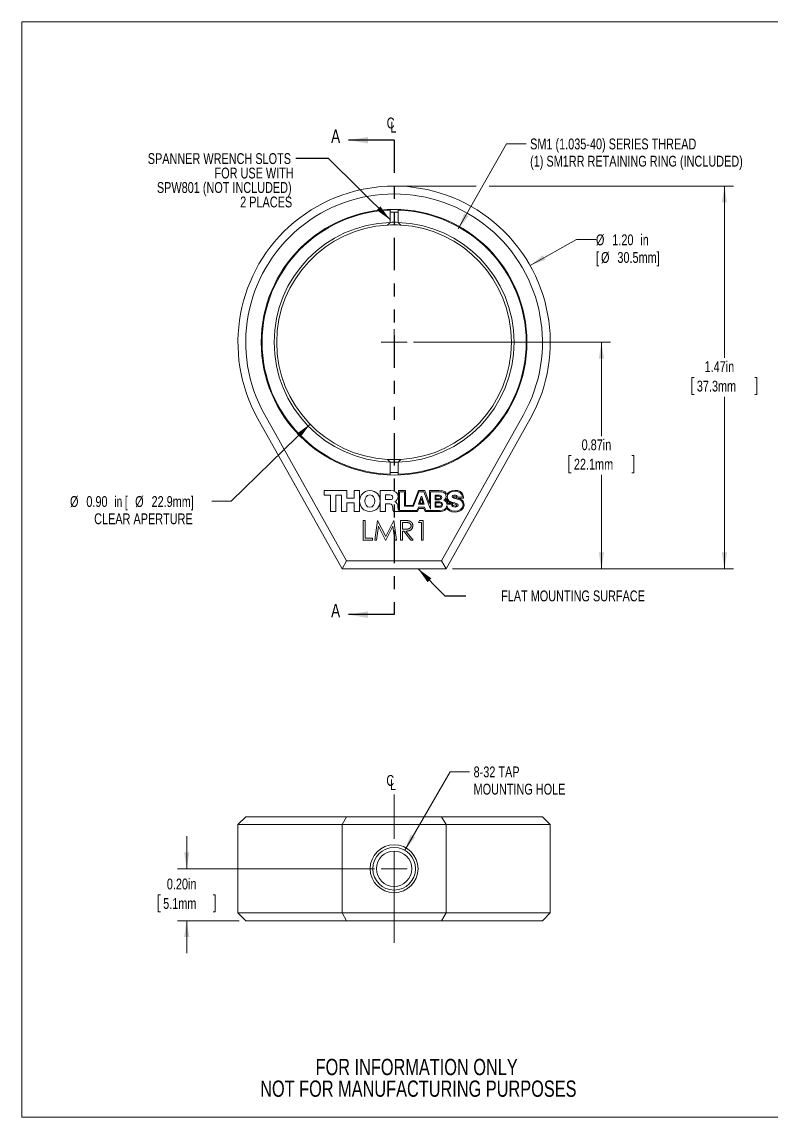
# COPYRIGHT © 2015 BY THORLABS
# Model space of a CAD drawing. Header units: inches. Extents: x 0.1 to 10.9, y 0 to 8.5.
# Drawn here: x 0.06 to 5.82, y 0.04 to 8.45 of the extents above; entities that cross this region are included whole.
import ezdxf

# ---------------------------------------------------------------- set-up
doc = ezdxf.new("R2010")
doc.units = ezdxf.units.IN
doc.header["$MEASUREMENT"] = 0
doc.linetypes.add('CENTERX2', pattern=[0.8, 0.5, -0.1, 0.1, -0.1])
doc.linetypes.add('PHANTOM', pattern=[0.5, 0.25, -0.05, 0.05, -0.05, 0.05, -0.05])
doc.styles.add('SLDTEXTSTYLE0', font='TXT', dxfattribs={"width": 0.75})
doc.styles.add('SLDTEXTSTYLE3', font='TXT', dxfattribs={"width": 0.6875})
doc.dimstyles.new('SLDDIMSTYLE0', dxfattribs={"dimtxt": 0.083333, "dimasz": 0.125, "dimexe": 0, "dimexo": 0.0625, "dimgap": 0.020833, "dimtad": 0, "dimtih": 1, "dimtoh": 1, "dimlfac": 0.5, "dimrnd": 1e-09, "dimzin": 12, "dimdsep": 46, "dimtxsty": 'SLDTEXTSTYLE0', "dimsah": 1, "dimcen": 0, "dimadec": 0, "dimazin": 3, "dimtfac": 1, "dimtofl": 0, "dimtmove": 0, "dimatfit": 3, "dimfxl": 1, "dimfrac": 2, "dimtolj": 1, "dimtzin": 12, "dimarcsym": 0})
doc.dimstyles.new('SLDDIMSTYLE1', dxfattribs={"dimtxt": 0.083333, "dimasz": 0.125, "dimexe": 0, "dimexo": 0.0625, "dimgap": 0.020833, "dimtad": 0, "dimtih": 1, "dimtoh": 1, "dimlfac": 0.5, "dimrnd": 1e-09, "dimzin": 4, "dimdsep": 46, "dimtxsty": 'SLDTEXTSTYLE0', "dimsah": 1, "dimcen": 0, "dimadec": 0, "dimazin": 1, "dimtfac": 1, "dimtofl": 0, "dimtmove": 0, "dimatfit": 3, "dimfxl": 1, "dimfrac": 2, "dimtolj": 1, "dimtzin": 12, "dimarcsym": 0})
doc.dimstyles.new('SLDDIMSTYLE2', dxfattribs={"dimtxt": 0.083333, "dimasz": 0.125, "dimexe": 0, "dimexo": 0.0625, "dimgap": 0.020833, "dimtad": 0, "dimtih": 1, "dimtoh": 1, "dimlfac": 0.5, "dimrnd": 1e-09, "dimzin": 0, "dimdsep": 46, "dimtxsty": 'SLDTEXTSTYLE0', "dimsah": 1, "dimcen": 0, "dimadec": 0, "dimazin": 0, "dimtfac": 1, "dimtofl": 0, "dimtmove": 0, "dimatfit": 3, "dimfxl": 1, "dimfrac": 2, "dimtolj": 1, "dimtzin": 12, "dimarcsym": 0})
doc.dimstyles.new('SLDDIMSTYLE3', dxfattribs={"dimtxt": 0.083333, "dimasz": 0.125, "dimexe": 0, "dimexo": 0.0625, "dimgap": 0.020833, "dimtad": 0, "dimtih": 1, "dimtoh": 1, "dimlfac": 0.5, "dimrnd": 1e-09, "dimzin": 12, "dimdsep": 46, "dimtxsty": 'SLDTEXTSTYLE0', "dimsah": 1, "dimcen": 0.09, "dimadec": 0, "dimazin": 3, "dimtfac": 1, "dimtofl": 0, "dimtmove": 0, "dimatfit": 3, "dimfxl": 1, "dimfrac": 2, "dimtolj": 1, "dimtzin": 12, "dimarcsym": 0})
doc.dimstyles.new('SLDDIMSTYLE4', dxfattribs={"dimtxt": 0.083333, "dimasz": 0.125, "dimexe": 0, "dimexo": 0.0625, "dimgap": 0.020833, "dimtad": 0, "dimtih": 1, "dimtoh": 1, "dimlfac": 0.5, "dimrnd": 1e-09, "dimdsep": 46, "dimtxsty": 'SLDTEXTSTYLE0', "dimsah": 1, "dimcen": 0.09, "dimadec": 0, "dimazin": 2, "dimtfac": 1, "dimtofl": 0, "dimtmove": 0, "dimatfit": 3, "dimfxl": 1, "dimfrac": 2, "dimtolj": 1, "dimtzin": 12, "dimarcsym": 0})
doc.dimstyles.new('SLDDIMSTYLE5', dxfattribs={"dimtxt": 0.18, "dimasz": 0.125, "dimexe": 0, "dimexo": 0.0625, "dimgap": 0, "dimtad": 0, "dimtih": 1, "dimtoh": 1, "dimdec": 0, "dimrnd": 1e-09, "dimzin": 0, "dimdsep": 46, "dimtxsty": 'Standard', "dimsah": 1, "dimcen": 0.09, "dimadec": 0, "dimazin": 0, "dimtfac": 0.125, "dimtdec": 0, "dimtofl": 0, "dimtmove": 0, "dimatfit": 3, "dimfxl": 1, "dimfrac": 2, "dimtolj": 1, "dimtzin": 0, "dimarcsym": 0})
doc.dimstyles.new('SLDDIMSTYLE8', dxfattribs={"dimtxt": 0.083333, "dimasz": 0.125, "dimexe": 0, "dimexo": 0.0625, "dimgap": 0.020833, "dimtad": 0, "dimtih": 1, "dimtoh": 1, "dimlfac": 0.5, "dimrnd": 1e-09, "dimzin": 0, "dimdsep": 46, "dimtxsty": 'SLDTEXTSTYLE0', "dimsah": 1, "dimcen": 0.09, "dimadec": 0, "dimazin": 0, "dimtfac": 1, "dimtmove": 0, "dimatfit": 0, "dimfxl": 1, "dimfrac": 2, "dimtolj": 1, "dimtzin": 12, "dimarcsym": 0})

# ---------------------------------------------------------------- blocks, each defined once
blk = doc.blocks.new('SW_NOTE_3')
at = {"color": 0, "linetype": 'Continuous', "lineweight": 0, "char_height": 0.125, "attachment_point": 2, "style": 'SLDTEXTSTYLE0'}
for s, insert in [('FOR INFORMATION ONLY', (0.9863, 0.1611)), ('NOT FOR MANUFACTURING PURPOSES', (0.9991, -0.0055))]:
    blk.add_mtext(s, dxfattribs=dict(at, insert=insert))
blk = doc.blocks.new('_D')
at = {"color": 8, "linetype": 'Continuous', "lineweight": 0}
for p, q in [((3.4161, 6.8596), (3.7867, 7.5133)), ((3.7867, 7.5133), (3.9367, 7.5133))]:
    blk.add_line(p, q, dxfattribs=at)
blk.add_solid([(3.4161, 6.8596), (3.4952, 6.9585), (3.4604, 6.9782)], dxfattribs=at)
at = {"color": 8, "linetype": 'Continuous', "lineweight": 0, "char_height": 0.083333, "attachment_point": 1, "style": 'SLDTEXTSTYLE0'}
for s, insert in [('SM1 (1.035-40) SERIES THREAD', (3.9679, 7.5545)), ('(1) SM1RR RETAINING RING (INCLUDED)', (3.9679, 7.4221))]:
    blk.add_mtext(s, dxfattribs=dict(at, insert=insert))
blk = doc.blocks.new('_D_1')
at = {"color": 8, "linetype": 'Continuous', "lineweight": 0}
for p, q in [((3.9676, 6.5789), (4.3238, 6.7799)), ((4.3238, 6.7799), (4.4738, 6.7799))]:
    blk.add_line(p, q, dxfattribs=at)
blk.add_solid([(3.9676, 6.5789), (4.0863, 6.6229), (4.0666, 6.6577)], dxfattribs=at)
at = {"color": 8, "linetype": 'Continuous', "lineweight": 0, "attachment_point": 1, "style": 'SLDTEXTSTYLE0'}
for s, insert, char_height in [('%%c', (4.4738, 6.8179), 0.08333), ('1.20', (4.5996, 6.8179), 0.08333), ('in', (4.815, 6.8179), 0.08333), ('[', (4.4738, 6.6822), 0.0833), ('%%c', (4.5129, 6.6822), 0.08333), ('30.5mm]', (4.6386, 6.6822), 0.08333)]:
    blk.add_mtext(s, dxfattribs=dict(at, insert=insert, char_height=char_height))
blk = doc.blocks.new('_D_2')
at = {"color": 8, "linetype": 'Continuous', "lineweight": 0}
for p, q in [((2.2768, 5.3593), (1.6713, 4.769)), ((1.6713, 4.769), (1.5213, 4.769))]:
    blk.add_line(p, q, dxfattribs=at)
blk.add_solid([(2.2768, 5.3593), (2.1733, 5.2863), (2.2012, 5.2577)], dxfattribs=at)
at = {"color": 8, "linetype": 'Continuous', "lineweight": 0, "attachment_point": 1}
for s, insert, char_height, style in [('%%c', (0.4318, 4.8069), 0.08333, 'SLDTEXTSTYLE0'), ('0.90', (0.5576, 4.8069), 0.08333, 'SLDTEXTSTYLE0'), ('in [', (0.773, 4.8069), 0.08333, 'SLDTEXTSTYLE3'), ('%%c', (0.9327, 4.8069), 0.08333, 'SLDTEXTSTYLE0'), ('22.9mm]', (1.0585, 4.8069), 0.08333, 'SLDTEXTSTYLE0'), ('CLEAR APERTURE', (0.6176, 4.6745), 0.083333, 'SLDTEXTSTYLE0')]:
    blk.add_mtext(s, dxfattribs=dict(at, insert=insert, char_height=char_height, style=style))
blk = doc.blocks.new('_D_3')
at = {"color": 8, "linetype": 'Continuous', "lineweight": 0}
for p, q in [((2.9726, 7.189), (3.5528, 7.189)), ((3.6528, 7.189), (5.5312, 7.189)), ((5.4612, 7.189), (5.4612, 5.8683)), ((5.2282, 5.719), (5.2113, 5.719)), ((5.2113, 5.719), (5.2113, 5.5866)), ((5.6942, 5.719), (5.7111, 5.719)), ((5.7111, 5.719), (5.7111, 5.5866)), ((5.2113, 5.5866), (5.2282, 5.5866)), ((5.4612, 4.249), (5.4612, 5.5697)), ((5.7111, 5.5866), (5.6942, 5.5866)), ((3.3726, 4.249), (5.5312, 4.249))]:
    blk.add_line(p, q, dxfattribs=at)
for points in [[(5.4612, 7.189), (5.4412, 7.064), (5.4812, 7.064)], [(5.4612, 4.249), (5.4812, 4.374), (5.4412, 4.374)]]:
    blk.add_solid(points, dxfattribs=at)
at = {"color": 8, "linetype": 'Continuous', "lineweight": 0, "char_height": 0.08333, "attachment_point": 1, "style": 'SLDTEXTSTYLE0'}
for s, insert in [('1.47in', (5.3085, 5.8433)), ('37.3mm', (5.2493, 5.694))]:
    blk.add_mtext(s, dxfattribs=dict(at, insert=insert))
blk = doc.blocks.new('_D_4')
at = {"color": 8, "linetype": 'Continuous', "lineweight": 0}
for p, q in [((3.0726, 5.989), (4.5863, 5.989)), ((4.5163, 5.989), (4.5163, 5.2683)), ((4.2833, 5.119), (4.2664, 5.119)), ((4.2664, 5.119), (4.2664, 4.9866)), ((4.7493, 5.119), (4.7662, 5.119)), ((4.7662, 5.119), (4.7662, 4.9866)), ((4.2664, 4.9866), (4.2833, 4.9866)), ((4.5163, 4.249), (4.5163, 4.9697)), ((4.7662, 4.9866), (4.7493, 4.9866)), ((3.3726, 4.249), (4.5863, 4.249))]:
    blk.add_line(p, q, dxfattribs=at)
for points in [[(4.5163, 5.989), (4.4963, 5.864), (4.5363, 5.864)], [(4.5163, 4.249), (4.5363, 4.374), (4.4963, 4.374)]]:
    blk.add_solid(points, dxfattribs=at)
at = {"color": 8, "linetype": 'Continuous', "lineweight": 0, "char_height": 0.08333, "attachment_point": 1, "style": 'SLDTEXTSTYLE0'}
for s, insert in [('0.87in', (4.3636, 5.2433)), ('22.1mm', (4.3044, 5.094))]:
    blk.add_mtext(s, dxfattribs=dict(at, insert=insert))
blk = doc.blocks.new('SW_NOTE_4')
at = {"color": 0, "linetype": 'Continuous', "lineweight": 0, "attachment_point": 3, "style": 'SLDTEXTSTYLE0'}
for s, insert, char_height in [('SPANNER WRENCH SLOTS', (-0.0375, 0.0408), 0.083333), ('FOR USE WITH', (-0.0166, -0.0703), 0.083333), ('SPW801 (NOT INCLUDED)', (-0.0324, -0.1814), 0.083333), ('2 PLACES', (-0.0284, -0.2925), 0.08333)]:
    blk.add_mtext(s, dxfattribs=dict(at, insert=insert, char_height=char_height))
blk = doc.blocks.new('SW_SYMBOL_MOD_CL')
at = {"color": 0, "linetype": 'Continuous', "lineweight": 0, "char_height": 30.8, "attachment_point": 5, "style": 'SLDTEXTSTYLE0'}
for s, insert in [('C', (15.7, 23.6)), ('L', (23.6, 11.8))]:
    blk.add_mtext(s, dxfattribs=dict(at, insert=insert))
blk = doc.blocks.new('SW_CENTERMARKSYMBOL_0')
at = {"color": 0, "linetype": 'Continuous', "lineweight": 0}
for q in [(0, 0.1), (-0.1, 0), (0, -0.1), (0.1, 0)]:
    blk.add_line((0, 0), q, dxfattribs=at)
blk = doc.blocks.new('_D_8')
at = {"color": 8, "linetype": 'Continuous', "lineweight": 0}
for p, q in [((3.0046, 2.086), (3.3524, 2.6884)), ((3.3524, 2.6884), (3.5024, 2.6884))]:
    blk.add_line(p, q, dxfattribs=at)
blk.add_solid([(3.0046, 2.086), (3.0844, 2.1842), (3.0498, 2.2042)], dxfattribs=at)
at = {"color": 8, "linetype": 'Continuous', "lineweight": 0, "attachment_point": 1, "style": 'SLDTEXTSTYLE0'}
for s, insert, char_height in [('8-32 TAP', (3.5336, 2.7295), 0.08333), ('MOUNTING HOLE', (3.5336, 2.5971), 0.083333)]:
    blk.add_mtext(s, dxfattribs=dict(at, insert=insert, char_height=char_height))
blk = doc.blocks.new('_D_9')
at = {"color": 8, "linetype": 'Continuous', "lineweight": 0}
for p, q in [((1.3289, 1.9439), (1.3289, 2.1939)), ((2.7726, 1.9439), (1.2589, 1.9439)), ((1.1267, 1.7439), (1.1098, 1.7439)), ((1.1098, 1.7439), (1.1098, 1.6115)), ((1.5311, 1.7439), (1.548, 1.7439)), ((1.548, 1.7439), (1.548, 1.6115)), ((1.1098, 1.6115), (1.1267, 1.6115)), ((1.548, 1.6115), (1.5311, 1.6115)), ((1.7326, 1.5439), (1.2589, 1.5439)), ((1.3289, 1.5439), (1.3289, 1.2939))]:
    blk.add_line(p, q, dxfattribs=at)
for points in [[(1.3289, 1.9439), (1.3489, 2.0689), (1.3089, 2.0689)], [(1.3289, 1.5439), (1.3089, 1.4189), (1.3489, 1.4189)]]:
    blk.add_solid(points, dxfattribs=at)
at = {"color": 8, "linetype": 'Continuous', "lineweight": 0, "char_height": 0.08333, "attachment_point": 1, "style": 'SLDTEXTSTYLE0'}
for s, insert in [('0.20in', (1.1762, 1.8682)), ('5.1mm', (1.1478, 1.7189))]:
    blk.add_mtext(s, dxfattribs=dict(at, insert=insert))
blk = doc.blocks.new('SW_CENTERMARKSYMBOL_1')
at = {"color": 0, "linetype": 'Continuous', "lineweight": 0}
for q in [(0, 0.1), (-0.1, 0), (0, -0.1), (0.1, 0)]:
    blk.add_line((0, 0), q, dxfattribs=at)

msp = doc.modelspace()

# ---------------------------------------------------------------- linework, layer by layer
at = {"color": 7, "linetype": 'Continuous', "lineweight": 0}
for p, q in [((0.0622, 8.4506), (10.9445, 8.4506)), ((0.0622, 8.4506), (0.0622, 0.0356)), ((2.8913, 7.0064), (2.8913, 7.0035)), ((2.8913, 6.9104), (2.8913, 7.0035)), ((2.9538, 7.0035), (2.9538, 7.0064)), ((2.9538, 7.0035), (2.9538, 6.9104)), ((2.8913, 6.9104), (2.8711, 6.8895)), ((2.8913, 6.9104), (2.8913, 6.9104)), ((2.974, 6.8895), (2.9538, 6.9104)), ((2.9538, 6.9104), (2.9538, 6.9104)), ((2.5226, 4.249), (1.8759, 5.402)), ((1.9283, 5.4313), (2.5577, 4.309)), ((3.2874, 4.309), (3.9169, 5.4313)), ((3.9692, 5.402), (3.3226, 4.249)), ((2.8913, 5.0675), (2.8711, 5.0884)), ((2.8913, 5.0675), (2.8913, 5.0675)), ((2.8913, 5.0675), (2.8913, 4.9745)), ((2.974, 5.0884), (2.9538, 5.0675)), ((2.9538, 5.0675), (2.9538, 5.0675)), ((2.9538, 5.0675), (2.9538, 4.9745)), ((2.8913, 4.9745), (2.8913, 4.9716)), ((2.9538, 4.9716), (2.9538, 4.9745)), ((2.3852, 4.849), (2.5602, 4.849)), ((2.3852, 4.8131), (2.3852, 4.849)), ((2.4331, 4.8131), (2.3852, 4.8131)), ((2.4331, 4.689), (2.4331, 4.8131)), ((2.4749, 4.8131), (2.4749, 4.689)), ((2.5184, 4.8131), (2.4749, 4.8131)), ((2.5184, 4.689), (2.5184, 4.8131)), ((2.5602, 4.849), (2.5602, 4.7907)), ((2.6153, 4.7907), (2.6153, 4.849)), ((2.6153, 4.849), (2.6572, 4.849)), ((2.6572, 4.849), (2.6572, 4.689)), ((2.8155, 4.849), (2.8974, 4.849)), ((2.8155, 4.689), (2.8155, 4.849)), ((2.8907, 4.8158), (2.8574, 4.8158)), ((2.8574, 4.8158), (2.8574, 4.7797)), ((2.9561, 4.849), (2.956, 4.6965)), ((3.0105, 4.849), (2.9561, 4.849)), ((2.9645, 4.6967), (2.9645, 4.8411)), ((2.9645, 4.8411), (3.0022, 4.8411)), ((3.0022, 4.8411), (3.0022, 4.7293)), ((3.0105, 4.735), (3.0105, 4.849)), ((3.109, 4.849), (3.066, 4.735)), ((3.0715, 4.7293), (3.1136, 4.8411)), ((3.1584, 4.849), (3.109, 4.849)), ((3.13, 4.803), (3.1112, 4.7452)), ((3.1136, 4.8411), (3.1518, 4.8411)), ((3.13, 4.803), (3.1359, 4.803)), ((3.1359, 4.803), (3.1542, 4.7452)), ((3.1518, 4.8411), (3.2028, 4.7064)), ((3.1953, 4.7493), (3.1584, 4.849)), ((3.266, 4.849), (3.1953, 4.849)), ((3.1953, 4.849), (3.1953, 4.7493)), ((3.2028, 4.7064), (3.2028, 4.8411)), ((3.2028, 4.8411), (3.2705, 4.8411)), ((3.2372, 4.8138), (3.2707, 4.8138)), ((3.2372, 4.7788), (3.2372, 4.8138)), ((3.2445, 4.8061), (3.2445, 4.786)), ((3.2679, 4.8061), (3.2445, 4.8061)), ((3.4478, 4.7977), (3.4102, 4.7977)), ((2.5602, 4.7907), (2.6153, 4.7907)), ((2.5602, 4.7549), (2.5602, 4.689)), ((2.6153, 4.7549), (2.5602, 4.7549)), ((2.6153, 4.689), (2.6153, 4.7549)), ((2.8574, 4.7797), (2.8925, 4.7797)), ((2.8574, 4.7472), (2.8574, 4.689)), ((2.8891, 4.7472), (2.8574, 4.7472)), ((2.9285, 4.7638), (2.9285, 4.7634)), ((3.0022, 4.7293), (3.0715, 4.7293)), ((3.066, 4.735), (3.0105, 4.735)), ((3.1091, 4.721), (3.0982, 4.6967)), ((3.1037, 4.689), (3.1132, 4.7126)), ((3.1558, 4.721), (3.1091, 4.721)), ((3.1542, 4.7452), (3.1112, 4.7452)), ((3.1132, 4.7126), (3.152, 4.7126)), ((3.1326, 4.7878), (3.1213, 4.7529)), ((3.1213, 4.7529), (3.1435, 4.7529)), ((3.1435, 4.7529), (3.1326, 4.7878)), ((3.152, 4.7126), (3.1611, 4.689)), ((3.1666, 4.6965), (3.1558, 4.721)), ((3.2707, 4.7788), (3.2372, 4.7788)), ((3.2372, 4.7621), (3.2744, 4.7621)), ((3.2372, 4.7621), (3.2372, 4.7218)), ((3.2744, 4.7218), (3.2372, 4.7218)), ((3.2443, 4.7546), (3.2443, 4.7287)), ((3.2723, 4.7546), (3.2443, 4.7546)), ((3.2443, 4.7287), (3.2723, 4.7287)), ((3.2445, 4.786), (3.2679, 4.786)), ((3.3284, 4.7455), (3.3644, 4.7455)), ((3.3697, 4.7522), (3.3333, 4.7522)), ((3.4118, 4.7898), (3.4559, 4.7899)), ((2.4749, 4.689), (2.4331, 4.689)), ((2.5602, 4.689), (2.5184, 4.689)), ((2.6572, 4.689), (2.6153, 4.689)), ((2.8574, 4.689), (2.8155, 4.689)), ((3.1037, 4.689), (2.9172, 4.689)), ((3.0982, 4.6967), (2.9645, 4.6967)), ((3.1611, 4.689), (3.2806, 4.689)), ((3.2723, 4.6965), (3.1666, 4.6965)), ((2.6859, 4.619), (2.6993, 4.619)), ((2.6859, 4.469), (2.6859, 4.619)), ((2.6993, 4.619), (2.6993, 4.4844)), ((2.7743, 4.469), (2.7941, 4.619)), ((2.8022, 4.5772), (2.7879, 4.469)), ((2.7941, 4.619), (2.7961, 4.619)), ((2.7961, 4.619), (2.858, 4.4959)), ((2.8566, 4.469), (2.8022, 4.5772)), ((2.858, 4.4959), (2.9198, 4.619)), ((2.9138, 4.5769), (2.8596, 4.469)), ((2.9281, 4.469), (2.9138, 4.5769)), ((2.9198, 4.619), (2.9217, 4.619)), ((2.9217, 4.619), (2.9416, 4.469)), ((2.9724, 4.619), (3.0024, 4.619)), ((2.9724, 4.469), (2.9724, 4.619)), ((2.9859, 4.6036), (2.9859, 4.5536)), ((3.014, 4.6036), (2.9859, 4.6036)), ((2.9859, 4.5536), (3.0133, 4.5534)), ((3.109, 4.6036), (3.1178, 4.619)), ((3.132, 4.6036), (3.109, 4.6036)), ((3.1178, 4.619), (3.1455, 4.619)), ((3.132, 4.469), (3.132, 4.6036)), ((3.1455, 4.619), (3.1455, 4.469)), ((2.757, 4.469), (2.6859, 4.469)), ((2.6993, 4.4844), (2.757, 4.4844)), ((2.757, 4.4844), (2.757, 4.469)), ((2.7879, 4.469), (2.7743, 4.469)), ((2.8596, 4.469), (2.8566, 4.469)), ((2.9416, 4.469), (2.9281, 4.469)), ((2.9859, 4.469), (2.9724, 4.469)), ((2.9859, 4.5382), (2.9859, 4.469)), ((2.9968, 4.5382), (2.9859, 4.5382)), ((3.0519, 4.469), (2.9968, 4.5382)), ((3.0135, 4.5382), (3.0686, 4.469)), ((3.0686, 4.469), (3.0519, 4.469)), ((3.1455, 4.469), (3.132, 4.469)), ((2.5577, 4.309), (2.5226, 4.249)), ((2.5577, 4.309), (3.2874, 4.309)), ((3.3226, 4.249), (3.2874, 4.309)), ((3.3226, 4.249), (2.5226, 4.249)), ((1.7826, 2.3439), (1.7226, 2.2839)), ((1.7226, 2.2839), (1.7226, 1.6039)), ((1.8759, 2.2839), (1.7226, 2.2839)), ((1.7826, 2.3439), (1.9283, 2.3439)), ((2.5226, 2.2839), (1.8759, 2.2839)), ((1.9283, 2.3439), (2.5577, 2.3439)), ((2.5577, 2.3439), (2.5226, 2.2839)), ((3.3226, 2.2839), (2.5226, 2.2839)), ((2.5226, 1.6039), (2.5226, 2.2839)), ((2.5577, 2.3439), (3.2874, 2.3439)), ((3.3226, 2.2839), (3.2874, 2.3439)), ((3.2874, 2.3439), (3.9169, 2.3439)), ((3.3226, 1.6039), (3.3226, 2.2839)), ((3.9692, 2.2839), (3.3226, 2.2839)), ((3.4054, 2.3439), (3.4054, 2.3439)), ((3.9169, 2.3439), (4.0626, 2.3439)), ((4.1226, 2.2839), (3.9692, 2.2839)), ((4.1226, 2.2839), (4.0626, 2.3439)), ((4.1226, 1.6039), (4.1226, 2.2839)), ((1.7226, 1.6039), (1.7826, 1.5439)), ((1.7226, 1.6039), (1.8759, 1.6039)), ((1.8759, 1.6039), (2.5226, 1.6039)), ((2.5226, 1.6039), (2.5577, 1.5439)), ((2.5226, 1.6039), (3.3226, 1.6039)), ((3.2874, 1.5439), (3.3226, 1.6039)), ((3.3226, 1.6039), (3.9692, 1.6039)), ((3.9692, 1.6039), (4.1226, 1.6039)), ((4.0626, 1.5439), (4.1226, 1.6039)), ((1.9283, 1.5439), (1.7826, 1.5439)), ((2.5577, 1.5439), (1.9283, 1.5439)), ((3.2874, 1.5439), (2.5577, 1.5439)), ((3.9169, 1.5439), (3.2874, 1.5439)), ((4.0626, 1.5439), (3.9169, 1.5439)), ((10.9445, 0.0356), (0.0622, 0.0356))]:
    msp.add_line(p, q, dxfattribs=at)
at = {"color": 7, "linetype": 'Continuous', "lineweight": 30}
for p, q in [((2.9226, 7.5418), (2.5726, 7.5418)), ((2.9226, 3.8962), (2.5726, 3.8962))]:
    msp.add_line(p, q, dxfattribs=at)
at = {"color": 7, "linetype": 'PHANTOM', "lineweight": 30}
msp.add_line((2.9226, 7.5418), (2.9226, 3.8962), dxfattribs=at)
at = {"color": 7, "linetype": 'CENTERX2', "lineweight": 0}
msp.add_line((2.9226, 1.3739), (2.9226, 2.5139), dxfattribs=at)
at = {"color": 7, "linetype": 'Continuous', "lineweight": 0}
for centre, radius in [((2.9226, 5.989), 1.0208), ((2.9226, 1.9439), 0.184), ((2.9226, 1.9439), 0.164), ((2.9226, 1.9439), 0.136)]:
    msp.add_circle(centre, radius, dxfattribs=at)
for radius, start, end in [(1.2, 330.71531, 209.28469), (1.14, 330.71531, 209.28469), (1.015, 91.76431, 268.23569), (1.0008, 88.21065, 91.78935), (1.015, 271.76431, 88.23569), (0.922, 91.94234, 268.05766), (0.922, 88.05766, 91.94234), (0.922, 271.94234, 88.05766), (0.902, 93.27087, 266.72913), (0.902, 86.72913, 93.27087), (0.902, 273.27087, 86.72913), (0.902, 266.72913, 273.27087), (0.922, 268.05766, 271.94234), (1.0008, 268.21065, 271.78935)]:
    msp.add_arc((2.9226, 5.989), radius, start, end, dxfattribs=at)
for points in [[(2.6574, 4.7691), (2.6586, 4.8137), (2.6869, 4.8489), (2.7361, 4.849)], [(2.7361, 4.8166), (2.7091, 4.8166), (2.6988, 4.7929), (2.6988, 4.7691)], [(2.7361, 4.849), (2.7856, 4.8491), (2.814, 4.8138), (2.8154, 4.7689)], [(2.7735, 4.7691), (2.7735, 4.7929), (2.7631, 4.8166), (2.7361, 4.8166)], [(2.9118, 4.7985), (2.9118, 4.8104), (2.9024, 4.8158), (2.8907, 4.8158)], [(2.8925, 4.7797), (2.9051, 4.7797), (2.9118, 4.7864), (2.9118, 4.7985)], [(2.8974, 4.849), (2.9258, 4.849), (2.9537, 4.8362), (2.9537, 4.8039)], [(2.9537, 4.8039), (2.9537, 4.7867), (2.9453, 4.7703), (2.9285, 4.7638)], [(3.3281, 4.8201), (3.3214, 4.8329), (3.3174, 4.849), (3.266, 4.849)], [(3.2802, 4.796), (3.2802, 4.8036), (3.2742, 4.8061), (3.2679, 4.8061)], [(3.2705, 4.8411), (3.2954, 4.8415), (3.3227, 4.835), (3.3227, 4.8049)], [(3.2707, 4.8138), (3.2798, 4.8138), (3.2884, 4.8095), (3.2884, 4.7962)], [(3.3227, 4.8049), (3.3227, 4.792), (3.315, 4.7816), (3.3037, 4.7759)], [(3.3893, 4.8505), (3.3532, 4.8505), (3.3353, 4.8329), (3.3281, 4.8201)], [(3.331, 4.8003), (3.331, 4.8318), (3.3628, 4.8441), (3.3899, 4.8441)], [(3.3733, 4.7588), (3.3527, 4.7646), (3.331, 4.7739), (3.331, 4.8003)], [(3.3869, 4.815), (3.3788, 4.815), (3.3687, 4.8122), (3.3687, 4.8027)], [(3.3687, 4.8027), (3.3687, 4.7916), (3.3895, 4.7896), (3.4106, 4.7838)], [(3.3768, 4.8024), (3.3768, 4.8043), (3.3855, 4.8056), (3.3897, 4.8055)], [(3.4023, 4.7922), (3.3822, 4.7973), (3.3768, 4.7981), (3.3768, 4.8024)], [(3.4102, 4.7977), (3.4108, 4.8108), (3.3984, 4.815), (3.3869, 4.815)], [(3.4559, 4.7899), (3.4559, 4.8132), (3.4513, 4.8505), (3.3893, 4.8505)], [(3.3897, 4.8055), (3.3984, 4.8052), (3.4011, 4.8034), (3.4019, 4.7982)], [(3.3899, 4.8441), (3.4187, 4.8441), (3.4476, 4.8302), (3.4478, 4.7977)], [(3.4019, 4.7982), (3.4022, 4.7962), (3.4023, 4.7949), (3.4023, 4.7922)], [(2.7364, 4.689), (2.687, 4.6891), (2.6587, 4.7243), (2.6574, 4.7691)], [(2.6988, 4.7691), (2.6988, 4.7454), (2.7091, 4.7216), (2.7361, 4.7216)], [(2.7361, 4.7216), (2.7631, 4.7216), (2.7735, 4.7454), (2.7735, 4.7691)], [(2.8154, 4.7689), (2.814, 4.7242), (2.7857, 4.6891), (2.7364, 4.689)], [(2.9125, 4.7145), (2.9114, 4.7307), (2.9087, 4.7472), (2.8891, 4.7472)], [(2.9172, 4.689), (2.9136, 4.6944), (2.9129, 4.71), (2.9125, 4.7145)], [(2.9285, 4.7634), (2.9456, 4.7593), (2.9505, 4.7403), (2.9519, 4.7251)], [(2.9519, 4.7251), (2.9523, 4.7201), (2.9532, 4.7058), (2.956, 4.6965)], [(3.2679, 4.786), (3.2731, 4.786), (3.2802, 4.7885), (3.2802, 4.796)], [(3.2884, 4.7962), (3.2884, 4.7832), (3.2781, 4.7788), (3.2707, 4.7788)], [(3.287, 4.7416), (3.287, 4.7514), (3.2798, 4.7546), (3.2723, 4.7546)], [(3.2723, 4.7287), (3.2785, 4.7287), (3.287, 4.7319), (3.287, 4.7416)], [(3.328, 4.7336), (3.3241, 4.7061), (3.3006, 4.6965), (3.2723, 4.6965)], [(3.2744, 4.7621), (3.2845, 4.7621), (3.294, 4.7571), (3.294, 4.7418)], [(3.294, 4.7418), (3.294, 4.7268), (3.2827, 4.7218), (3.2744, 4.7218)], [(3.2806, 4.689), (3.3019, 4.6894), (3.3218, 4.6994), (3.3278, 4.7143)], [(3.3037, 4.7759), (3.3179, 4.7718), (3.3271, 4.7601), (3.3284, 4.7455)], [(3.3179, 4.7765), (3.3209, 4.78), (3.3253, 4.7835), (3.3268, 4.7895)], [(3.3333, 4.7522), (3.3333, 4.7631), (3.3239, 4.7725), (3.3179, 4.7765)], [(3.3268, 4.7895), (3.3268, 4.7725), (3.3428, 4.7596), (3.3627, 4.7541)], [(3.3278, 4.7143), (3.3336, 4.6994), (3.3536, 4.6845), (3.3924, 4.6845)], [(3.3895, 4.6922), (3.3601, 4.6922), (3.3338, 4.7054), (3.328, 4.7336)], [(3.3627, 4.7541), (3.365, 4.7535), (3.3674, 4.7528), (3.3697, 4.7522)], [(3.3644, 4.7455), (3.3652, 4.7285), (3.3757, 4.7231), (3.3917, 4.7231)], [(3.385, 4.7316), (3.3709, 4.7354), (3.3707, 4.7432), (3.3707, 4.7519)], [(3.3707, 4.7519), (3.3884, 4.7468), (3.4063, 4.7407), (3.4054, 4.737)], [(3.4148, 4.7378), (3.4148, 4.7505), (3.3942, 4.7529), (3.3733, 4.7588)], [(3.4054, 4.737), (3.4036, 4.7299), (3.3984, 4.7279), (3.385, 4.7316)], [(3.4525, 4.7422), (3.4525, 4.7057), (3.4213, 4.6922), (3.3895, 4.6922)], [(3.3917, 4.7231), (3.4031, 4.7231), (3.4148, 4.7271), (3.4148, 4.7378)], [(3.3924, 4.6845), (3.4312, 4.6845), (3.46, 4.7081), (3.46, 4.7391)], [(3.4106, 4.7838), (3.4314, 4.7779), (3.4525, 4.7682), (3.4525, 4.7422)], [(3.4129, 4.7895), (3.4125, 4.7896), (3.4122, 4.7897), (3.4118, 4.7898)], [(3.46, 4.7391), (3.46, 4.7707), (3.4418, 4.7819), (3.4129, 4.7895)]]:
    msp.add_open_spline(points, degree=3, dxfattribs=at)
for points, knots in [([(3.0024, 4.619), (3.0044, 4.619), (3.0083, 4.619), (3.0138, 4.6189), (3.0188, 4.6187), (3.0233, 4.6185), (3.0273, 4.6182), (3.0308, 4.6179), (3.0338, 4.6175), (3.0356, 4.6171), (3.0364, 4.6169)], [0, 0, 0, 0, 0.1762578, 0.3384344, 0.4848221, 0.6171576, 0.7346984, 0.8373852, 0.9263724, 1, 1, 1, 1]), ([(3.0133, 4.5534), (3.0146, 4.5534), (3.0171, 4.5534), (3.0207, 4.5536), (3.0241, 4.5537), (3.0271, 4.554), (3.03, 4.5544), (3.0325, 4.5549), (3.0348, 4.5555), (3.0375, 4.5563), (3.0406, 4.5577), (3.0438, 4.5597), (3.0466, 4.5622), (3.049, 4.5651), (3.0509, 4.5682), (3.0522, 4.5716), (3.053, 4.5752), (3.0531, 4.5777), (3.0532, 4.5789)], [0, 0, 0, 0, 0.071668, 0.138913, 0.201185, 0.259124, 0.312255, 0.360682, 0.405086, 0.445102, 0.518778, 0.589462, 0.658462, 0.727283, 0.796322, 0.863175, 0.930949, 1, 1, 1, 1]), ([(3.0666, 4.5789), (3.0666, 4.5769), (3.0665, 4.573), (3.0653, 4.5673), (3.0634, 4.562), (3.0609, 4.5571), (3.0576, 4.5527), (3.0536, 4.5488), (3.049, 4.5456), (3.0447, 4.5434), (3.0409, 4.5419), (3.0377, 4.5409), (3.0343, 4.5401), (3.0307, 4.5394), (3.0267, 4.5389), (3.0225, 4.5385), (3.0181, 4.5383), (3.015, 4.5382), (3.0135, 4.5382)], [0, 0, 0, 0, 0.07878, 0.153721, 0.226714, 0.299191, 0.37119, 0.443006, 0.516689, 0.593217, 0.633873, 0.676989, 0.7229, 0.771959, 0.824211, 0.879379, 0.937948, 1, 1, 1, 1]), ([(3.0532, 4.5789), (3.0531, 4.5801), (3.053, 4.5825), (3.0522, 4.586), (3.0508, 4.5893), (3.0489, 4.5924), (3.0466, 4.5952), (3.0439, 4.5976), (3.0408, 4.5996), (3.038, 4.6008), (3.0354, 4.6016), (3.0332, 4.6022), (3.0307, 4.6026), (3.028, 4.603), (3.0249, 4.6033), (3.0215, 4.6035), (3.0179, 4.6036), (3.0153, 4.6036), (3.014, 4.6036)], [0, 0, 0, 0, 0.068814, 0.136365, 0.204019, 0.273064, 0.342913, 0.410965, 0.479169, 0.549308, 0.587652, 0.630647, 0.678879, 0.731934, 0.791111, 0.855283, 0.925086, 1, 1, 1, 1]), ([(3.0364, 4.6169), (3.0375, 4.6167), (3.0397, 4.6161), (3.0428, 4.615), (3.0458, 4.6137), (3.0486, 4.6121), (3.0513, 4.6104), (3.0538, 4.6084), (3.0561, 4.6062), (3.0583, 4.6037), (3.0603, 4.6012), (3.062, 4.5984), (3.0634, 4.5955), (3.0646, 4.5924), (3.0655, 4.5893), (3.0662, 4.5859), (3.0666, 4.5824), (3.0666, 4.5801), (3.0666, 4.5789)], [0, 0, 0, 0, 0.064217, 0.127064, 0.188745, 0.249132, 0.309453, 0.369827, 0.43065, 0.492352, 0.554072, 0.61569, 0.676798, 0.738439, 0.801317, 0.865185, 0.931641, 1, 1, 1, 1])]:
    msp.add_open_spline(points, degree=3, knots=knots, dxfattribs=at)
at = {"color": 7, "linetype": 'Continuous', "lineweight": 30}
for points in [[(2.5726, 7.5418), (2.7226, 7.5168), (2.7226, 7.5668)], [(2.5726, 3.8962), (2.7226, 3.8712), (2.7226, 3.9212)]]:
    msp.add_solid(points, dxfattribs=at)

# ---------------------------------------------------------------- block references
at = {"color": 7, "linetype": 'Continuous', "lineweight": 0, "xscale": 0.0027037109, "yscale": 0.0027037109, "zscale": 0.0027037109}
for p in [(2.8535, 7.6096), (2.8508, 2.5579)]:
    msp.add_blockref('SW_SYMBOL_MOD_CL', p, dxfattribs=at)
at = {"color": 8, "linetype": 'Continuous', "lineweight": 0}
msp.add_blockref('SW_NOTE_4', (2.1676, 7.4012), dxfattribs=at)
at = {"color": 7, "linetype": 'Continuous', "lineweight": 0}
for name, p in [('SW_CENTERMARKSYMBOL_0', (2.9226, 5.989)), ('SW_CENTERMARKSYMBOL_1', (2.9226, 1.9439)), ('SW_NOTE_3', (2.1097, 0.322))]:
    msp.add_blockref(name, p, dxfattribs=at)

# ---------------------------------------------------------------- texts
at = {"color": 7, "linetype": 'Continuous', "char_height": 0.1042, "attachment_point": 1, "style": 'SLDTEXTSTYLE0'}
for insert in [(2.4385, 7.6245), (2.4385, 3.9789)]:
    msp.add_mtext('A', dxfattribs=dict(at, insert=insert))
at = {"color": 8, "linetype": 'Continuous', "lineweight": 0, "insert": (4.8501, 4.0819), "char_height": 0.083333, "attachment_point": 3, "style": 'SLDTEXTSTYLE0'}
msp.add_mtext('FLAT MOUNTING SURFACE', dxfattribs=at)

# ---------------------------------------------------------------- dimensions: what is measured, and where the dimension line sits
at = {"color": 8, "linetype": 'Continuous', "lineweight": 0}
for p1, p2, text, picture, middle in [((2.4291, 5.1183), (3.4161, 6.8596), 'SM1 (1.035-40) SERIES THREAD\\P(1) SM1RR RETAINING RING (INCLUDED)', '_D', (5.0127, 7.5133)), ((2.8406, 1.8019), (3.0046, 2.086), '8-32 TAP\\PMOUNTING HOLE', '_D_8', (3.9934, 2.6884))]:
    dim = msp.add_diameter_dim_2p(p1=p1, p2=p2, text=text, dimstyle='SLDDIMSTYLE0', override={"dimpost": '<>'}, dxfattribs=at)
    dim.commit()
    dim.dimension.update_dxf_attribs({"geometry": picture, "text_midpoint": middle, "dimtype": 163})
for base, p1, p2, dimstyle, picture, middle in [((5.4612, 4.249), (2.9226, 7.189), (3.3226, 4.249), 'SLDDIMSTYLE3', '_D_3', (5.4612, 5.719)), ((4.5163, 4.249), (3.0226, 5.989), (3.3226, 4.249), 'SLDDIMSTYLE4', '_D_4', (4.5163, 5.119)), ((1.3289, 1.5439), (2.8226, 1.9439), (1.7826, 1.5439), 'SLDDIMSTYLE8', '_D_9', (1.3289, 1.7439))]:
    dim = msp.add_linear_dim(base=base, p1=p1, p2=p2, angle=90, dimstyle=dimstyle, dxfattribs=at)
    dim.commit()
    dim.dimension.update_dxf_attribs({"geometry": picture, "text_midpoint": middle, "dimtype": 160})
for p1, p2, text, dimstyle, picture, middle in [((1.8776, 5.3991), (3.9676, 6.5789), '<>in\\P[%%c30.5mm]', 'SLDDIMSTYLE1', '_D_1', (4.7876, 6.7799)), ((3.5684, 6.6187), (2.2768, 5.3593), '<>in [%%c22.9mm]\\PCLEAR APERTURE', 'SLDDIMSTYLE2', '_D_2', (0.9766, 4.769))]:
    dim = msp.add_diameter_dim_2p(p1=p1, p2=p2, text=text, dimstyle=dimstyle, dxfattribs=at)
    dim.commit()
    dim.dimension.update_dxf_attribs({"geometry": picture, "text_midpoint": middle, "dimtype": 163})

# ---------------------------------------------------------------- leaders
for points in [[(2.8913, 6.9311), (2.4176, 7.4012), (2.1676, 7.4012)], [(3.107, 4.249), (3.3121, 4.0401), (3.4735, 4.0401)]]:
    msp.add_leader(points, dimstyle='SLDDIMSTYLE5', dxfattribs=at)

doc.saveas('drawing.dxf')
